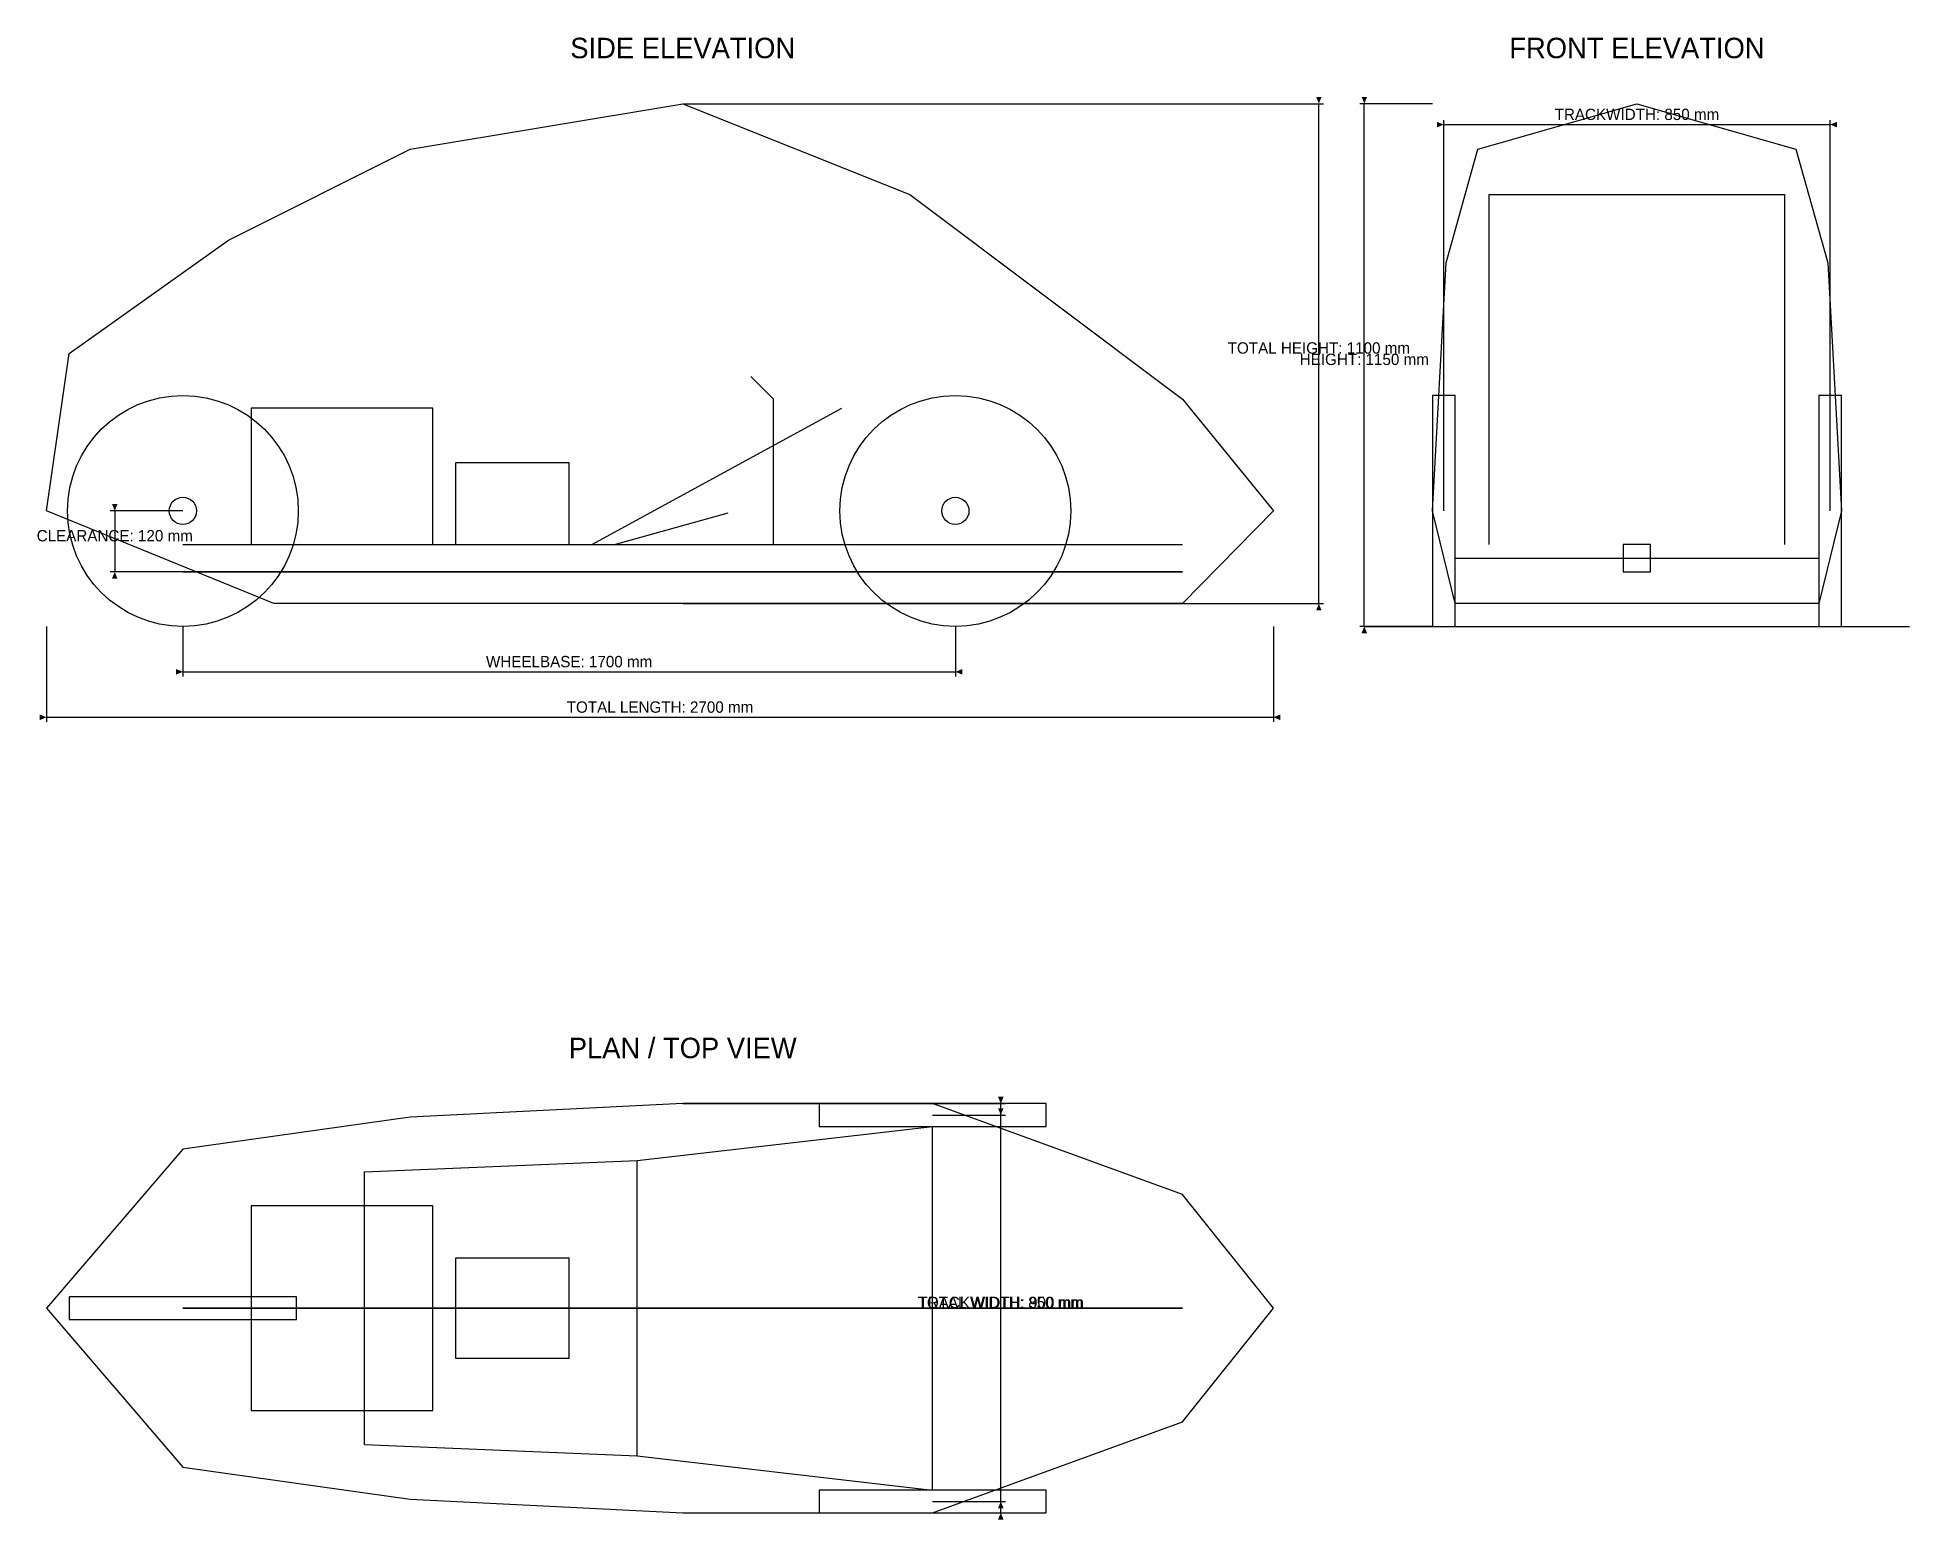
# Model space of a CAD drawing. Header units: metres. Extents: x -320 to 3800, y -1965 to 1296.
import ezdxf
from ezdxf.enums import TextEntityAlignment as Align

# ---------------------------------------------------------------- set-up
doc = ezdxf.new("R2010")
doc.units = ezdxf.units.M
for name, color, linetype in [('BATTERY', 3, 'Continuous'), ('BODY', 8, 'Continuous'), ('FRAME', 1, 'Continuous'), ('SEAT', 2, 'Continuous'), ('STEERING', 6, 'Continuous'), ('TRUNK', 5, 'Continuous'), ('WHEELS', 4, 'Continuous')]:
    doc.layers.add(name, color=color, linetype=linetype)

msp = doc.modelspace()

# ---------------------------------------------------------------- linework, layer by layer
at = {"color": 8}
for p, q in [((1100, 1150), (2510, 1150)), ((2750, 1150), (2590, 1150)), ((2775, 254), (2775, 1114)), ((3625, 254), (3625, 1114)), ((0, 254), (-160, 254)), ((0, 120), (-160, 120)), ((1100, 50), (2510, 50)), ((-300, 0), (-300, -210)), ((0, 0), (0, -110)), ((1700, 0), (1700, -110)), ((2400, 0), (2400, -210)), ((2750, 0), (2590, 0)), ((1100, -1050), (1810, -1050)), ((1650, -1075), (1810, -1075)), ((1650, -1925), (1810, -1925)), ((1100, -1950), (1810, -1950))]:
    msp.add_line(p, q, dxfattribs=at)
at = {"color": 7}
for p, q in [((2500, 50), (2500, 1150)), ((2600, 0), (2600, 1150)), ((2775, 1104), (3625, 1104)), ((-150, 254), (-150, 120)), ((0, -100), (1700, -100)), ((-300, -200), (2400, -200)), ((1800, -1950), (1800, -1050)), ((1800, -1925), (1800, -1075))]:
    msp.add_line(p, q, dxfattribs=at)
for points in [[(2500, 1150), (2506, 1165), (2494, 1165)], [(2600, 1150), (2606, 1165), (2594, 1165)], [(2775, 1104), (2760, 1110), (2760, 1098)], [(3625, 1104), (3640, 1098), (3640, 1110)], [(-150, 254), (-144, 269), (-156, 269)], [(-150, 120), (-156, 105), (-144, 105)], [(2500, 50), (2494, 35), (2506, 35)], [(2600, 0), (2594, -15), (2606, -15)], [(0, -100), (-15, -94), (-15, -106)], [(1700, -100), (1715, -106), (1715, -94)], [(-300, -200), (-315, -194), (-315, -206)], [(2400, -200), (2415, -206), (2415, -194)], [(1800, -1050), (1806, -1035), (1794, -1035)], [(1800, -1075), (1806, -1060), (1794, -1060)], [(1800, -1925), (1794, -1940), (1806, -1940)], [(1800, -1950), (1794, -1965), (1806, -1965)]]:
    msp.add_solid(points, dxfattribs=at)
at = {"layer": 'BATTERY'}
for points in [[(600, 180), (850, 180), (850, 360), (600, 360), (600, 180)], [(600, -1610), (850, -1610), (850, -1390), (600, -1390), (600, -1610)]]:
    msp.add_lwpolyline(points, dxfattribs=at)
at = {"layer": 'BODY'}
msp.add_line((2600, 0), (3800, 0), dxfattribs=at)
for points in [[(-300, 254), (-250, 600), (100, 850), (500, 1050), (1100, 1150), (1600, 950), (2200, 500), (2400, 254), (2200, 50), (200, 50), (-300, 254)], [(2750, 254), (2780, 800), (2850, 1050), (3200, 1150), (3550, 1050), (3620, 800), (3650, 254), (3600, 50), (2800, 50), (2750, 254)], [(-300, -1500), (0, -1850), (500, -1920), (1100, -1950), (1650, -1950), (2200, -1750), (2400, -1500), (2200, -1250), (1650, -1050), (1100, -1050), (500, -1080), (0, -1150), (-300, -1500)]]:
    msp.add_lwpolyline(points, dxfattribs=at)
at = {"layer": 'FRAME'}
for p, q in [((0, 180), (2200, 180)), ((1000, -1175), (1650, -1100)), ((400, -1200), (1000, -1175)), ((400, -1800), (1000, -1825)), ((1000, -1825), (1650, -1900))]:
    msp.add_line(p, q, dxfattribs=at)
at = {"layer": 'FRAME', "lineweight": 25}
for p, q in [((2800, 150), (3600, 150)), ((1650, -1900), (1650, -1100)), ((1000, -1825), (1000, -1175)), ((400, -1800), (400, -1200))]:
    msp.add_line(p, q, dxfattribs=at)
at = {"layer": 'FRAME', "lineweight": 35}
for p, q in [((0, 120), (2200, 120)), ((0, -1500), (2200, -1500))]:
    msp.add_line(p, q, dxfattribs=at)
at = {"layer": 'FRAME'}
for points in [[(2875, 180), (2875, 950), (3525, 950), (3525, 180)], [(3170, 120), (3230, 120), (3230, 180), (3170, 180), (3170, 120)]]:
    msp.add_lwpolyline(points, dxfattribs=at)
at = {"layer": 'SEAT', "lineweight": 25}
msp.add_line((900, 180), (1450, 480), dxfattribs=at)
at = {"layer": 'SEAT'}
msp.add_line((950, 180), (1200, 250), dxfattribs=at)
at = {"layer": 'STEERING'}
for p, q in [((1300, 500), (1250, 550)), ((1300, 180), (1300, 500))]:
    msp.add_line(p, q, dxfattribs=at)
at = {"layer": 'TRUNK'}
for points in [[(150, 180), (550, 180), (550, 480), (150, 480), (150, 180)], [(150, -1725), (550, -1725), (550, -1275), (150, -1275), (150, -1725)]]:
    msp.add_lwpolyline(points, dxfattribs=at)
at = {"layer": 'WHEELS'}
for points in [[(2750, 0), (2800, 0), (2800, 508), (2750, 508), (2750, 0)], [(3600, 0), (3650, 0), (3650, 508), (3600, 508), (3600, 0)], [(1400, -1100), (1900, -1100), (1900, -1050), (1400, -1050), (1400, -1100)], [(-250, -1525), (250, -1525), (250, -1475), (-250, -1475), (-250, -1525)], [(1400, -1950), (1900, -1950), (1900, -1900), (1400, -1900), (1400, -1950)]]:
    msp.add_lwpolyline(points, dxfattribs=at)
for centre, radius in [((0, 254), 254), ((1700, 254), 254), ((0, 254), 30), ((1700, 254), 30)]:
    msp.add_circle(centre, radius, dxfattribs=at)

# ---------------------------------------------------------------- texts
at = {"color": 7}
for s, height, p in [('SIDE ELEVATION', 45, (1100, 1250)), ('FRONT ELEVATION', 45, (3200, 1250)), ('TRACKWIDTH: 850 mm', 25, (3200, 1114)), ('TOTAL HEIGHT: 1100 mm', 25, (2500, 600)), ('HEIGHT: 1150 mm', 25, (2600, 575)), ('CLEARANCE: 120 mm', 25, (-150, 187)), ('WHEELBASE: 1700 mm', 25, (850, -90)), ('TOTAL LENGTH: 2700 mm', 25, (1050, -190)), ('PLAN / TOP VIEW', 45, (1100, -950)), ('TOTAL WIDTH: 900 mm', 25, (1800, -1500)), ('TRACKWIDTH: 850 mm', 25, (1800, -1500))]:
    msp.add_text(s, height=height, dxfattribs=at).set_placement(p, align=Align.CENTER)

doc.saveas('drawing.dxf')
